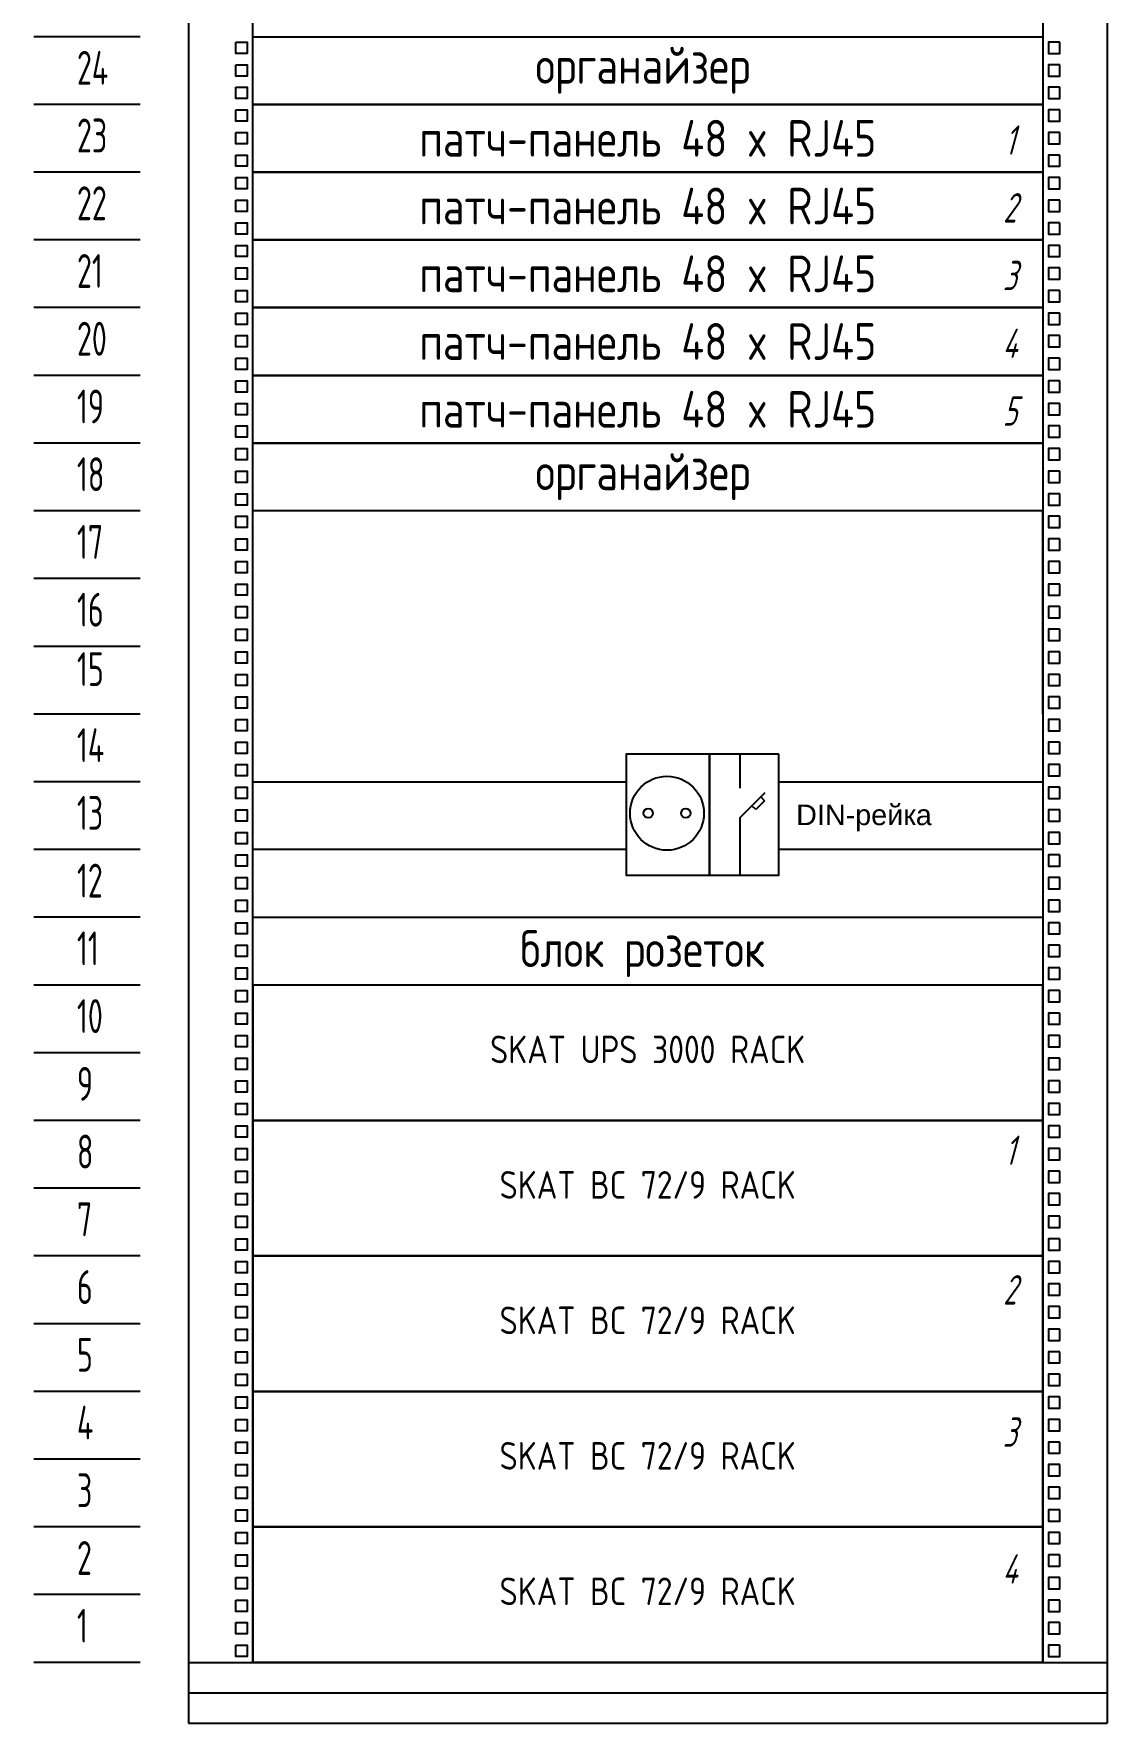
# Model space of a CAD drawing. Header units: millimetres. Extents: x 5341 to 10690, y -2643 to -1904.
# Drawn here: x 9082 to 9155, y -2642.7 to -2527.8 of the extents above; entities that cross this region are included whole.
import ezdxf
from ezdxf.enums import TextEntityAlignment as Align

# ---------------------------------------------------------------- set-up
doc = ezdxf.new("R2010")
doc.units = ezdxf.units.MM
doc.styles.add('ROM25', font='romans.shx', dxfattribs={"width": 0.8, "height": 250})
doc.styles.get("Standard").update_dxf_attribs({"font": 'arial.ttf'})
doc.styles.add('ЦАММИТ', font='cs_gost2304.shx', dxfattribs={"width": 0.8})

msp = doc.modelspace()

# ---------------------------------------------------------------- linework, layer by layer
for p, q in [((9092.47, -2442.927), (9092.47, -2642.739)), ((9154.98, -2442.927), (9154.98, -2642.739)), ((9096.845, -2638.601), (9096.845, -2444.996)), ((9150.605, -2444.996), (9150.605, -2638.601)), ((9092.47, -2491.145), (9092.47, -2642.739)), ((9154.98, -2491.145), (9154.98, -2642.739)), ((9089.2, -2528.009), (9081.954, -2528.009)), ((9089.2, -2528.009), (9081.954, -2528.009)), ((9089.2, -2532.617), (9081.954, -2532.617)), ((9089.2, -2532.617), (9081.954, -2532.617)), ((9089.2, -2537.225), (9081.954, -2537.225)), ((9089.2, -2537.225), (9081.954, -2537.225)), ((9089.2, -2541.833), (9081.954, -2541.833)), ((9089.2, -2541.833), (9081.954, -2541.833)), ((9089.2, -2546.441), (9081.954, -2546.441)), ((9089.2, -2546.441), (9081.954, -2546.441)), ((9089.2, -2551.049), (9081.954, -2551.049)), ((9089.2, -2551.049), (9081.954, -2551.049)), ((9089.2, -2555.657), (9081.954, -2555.657)), ((9089.2, -2555.657), (9081.954, -2555.657)), ((9089.2, -2560.265), (9081.954, -2560.265)), ((9089.2, -2560.265), (9081.954, -2560.265)), ((9150.605, -2574.074), (9150.605, -2560.25)), ((9150.605, -2574.074), (9150.605, -2560.25)), ((9089.2, -2564.873), (9081.954, -2564.873)), ((9089.2, -2564.873), (9081.954, -2564.873)), ((9089.2, -2569.481), (9081.954, -2569.481)), ((9089.2, -2569.481), (9081.954, -2569.481)), ((9089.2, -2574.089), (9081.954, -2574.089)), ((9089.2, -2574.089), (9081.954, -2574.089)), ((9129.978, -2576.807), (9129.978, -2579.125)), ((9089.2, -2578.697), (9081.954, -2578.697)), ((9089.2, -2578.697), (9081.954, -2578.697)), ((9118.307, -2578.697), (9122.262, -2578.697)), ((9132.651, -2578.697), (9143.774, -2578.697)), ((9129.978, -2581.152), (9131.708, -2579.423)), ((9131.673, -2579.987), (9131.069, -2580.591)), ((9131.408, -2579.723), (9131.673, -2579.987)), ((9129.978, -2581.152), (9129.978, -2585.05)), ((9131.069, -2580.591), (9130.804, -2580.326)), ((9089.2, -2583.305), (9081.954, -2583.305)), ((9089.2, -2583.305), (9081.954, -2583.305)), ((9089.2, -2587.913), (9081.954, -2587.913)), ((9089.2, -2587.913), (9081.954, -2587.913)), ((9089.2, -2592.521), (9081.954, -2592.521)), ((9089.2, -2592.521), (9081.954, -2592.521)), ((9089.2, -2597.129), (9081.954, -2597.129)), ((9089.2, -2597.129), (9081.954, -2597.129)), ((9089.2, -2601.737), (9081.954, -2601.737)), ((9089.2, -2601.737), (9081.954, -2601.737)), ((9089.2, -2606.345), (9081.954, -2606.345)), ((9089.2, -2606.345), (9081.954, -2606.345)), ((9089.2, -2610.953), (9081.954, -2610.953)), ((9089.2, -2610.953), (9081.954, -2610.953)), ((9089.2, -2615.561), (9081.954, -2615.561)), ((9089.2, -2615.561), (9081.954, -2615.561)), ((9089.2, -2620.169), (9081.954, -2620.169)), ((9089.2, -2620.169), (9081.954, -2620.169)), ((9089.2, -2624.777), (9081.954, -2624.777)), ((9089.2, -2624.777), (9081.954, -2624.777)), ((9089.2, -2629.385), (9081.954, -2629.385)), ((9089.2, -2629.385), (9081.954, -2629.385)), ((9089.2, -2633.993), (9081.954, -2633.993)), ((9089.2, -2633.993), (9081.954, -2633.993)), ((9089.2, -2638.601), (9081.954, -2638.601)), ((9089.2, -2638.601), (9081.954, -2638.601)), ((9092.47, -2638.601), (9154.98, -2638.601)), ((9092.47, -2638.601), (9154.98, -2638.601)), ((9150.605, -2638.601), (9096.845, -2638.601)), ((9092.47, -2640.67), (9154.98, -2640.67)), ((9092.47, -2640.67), (9154.98, -2640.67)), ((9092.47, -2642.739), (9154.98, -2642.739)), ((9092.47, -2642.739), (9154.98, -2642.739))]:
    msp.add_line(p, q)
for points in [[(9095.693, -2528.378), (9096.461, -2528.378), (9096.461, -2529.146), (9095.693, -2529.146)], [(9095.693, -2528.378), (9096.461, -2528.378), (9096.461, -2529.146), (9095.693, -2529.146)], [(9096.845, -2528.009), (9150.605, -2528.009), (9150.605, -2532.617), (9096.845, -2532.617)], [(9151.757, -2528.378), (9150.989, -2528.378), (9150.989, -2529.146), (9151.757, -2529.146)], [(9151.757, -2528.378), (9150.989, -2528.378), (9150.989, -2529.146), (9151.757, -2529.146)], [(9095.693, -2529.914), (9096.461, -2529.914), (9096.461, -2530.682), (9095.693, -2530.682)], [(9095.693, -2529.914), (9096.461, -2529.914), (9096.461, -2530.682), (9095.693, -2530.682)], [(9151.757, -2529.914), (9150.989, -2529.914), (9150.989, -2530.682), (9151.757, -2530.682)], [(9151.757, -2529.914), (9150.989, -2529.914), (9150.989, -2530.682), (9151.757, -2530.682)], [(9095.693, -2531.45), (9096.461, -2531.45), (9096.461, -2532.218), (9095.693, -2532.218)], [(9095.693, -2531.45), (9096.461, -2531.45), (9096.461, -2532.218), (9095.693, -2532.218)], [(9151.757, -2531.45), (9150.989, -2531.45), (9150.989, -2532.218), (9151.757, -2532.218)], [(9151.757, -2531.45), (9150.989, -2531.45), (9150.989, -2532.218), (9151.757, -2532.218)], [(9095.693, -2532.986), (9096.461, -2532.986), (9096.461, -2533.754), (9095.693, -2533.754)], [(9095.693, -2532.986), (9096.461, -2532.986), (9096.461, -2533.754), (9095.693, -2533.754)], [(9096.845, -2532.617), (9150.605, -2532.617), (9150.605, -2537.225), (9096.845, -2537.225)], [(9151.757, -2532.986), (9150.989, -2532.986), (9150.989, -2533.754), (9151.757, -2533.754)], [(9151.757, -2532.986), (9150.989, -2532.986), (9150.989, -2533.754), (9151.757, -2533.754)], [(9095.693, -2534.522), (9096.461, -2534.522), (9096.461, -2535.29), (9095.693, -2535.29)], [(9095.693, -2534.522), (9096.461, -2534.522), (9096.461, -2535.29), (9095.693, -2535.29)], [(9151.757, -2534.522), (9150.989, -2534.522), (9150.989, -2535.29), (9151.757, -2535.29)], [(9151.757, -2534.522), (9150.989, -2534.522), (9150.989, -2535.29), (9151.757, -2535.29)], [(9095.693, -2536.058), (9096.461, -2536.058), (9096.461, -2536.826), (9095.693, -2536.826)], [(9095.693, -2536.058), (9096.461, -2536.058), (9096.461, -2536.826), (9095.693, -2536.826)], [(9151.757, -2536.058), (9150.989, -2536.058), (9150.989, -2536.826), (9151.757, -2536.826)], [(9151.757, -2536.058), (9150.989, -2536.058), (9150.989, -2536.826), (9151.757, -2536.826)], [(9095.693, -2537.594), (9096.461, -2537.594), (9096.461, -2538.362), (9095.693, -2538.362)], [(9095.693, -2537.594), (9096.461, -2537.594), (9096.461, -2538.362), (9095.693, -2538.362)], [(9096.845, -2537.225), (9150.605, -2537.225), (9150.605, -2541.833), (9096.845, -2541.833)], [(9151.757, -2537.594), (9150.989, -2537.594), (9150.989, -2538.362), (9151.757, -2538.362)], [(9151.757, -2537.594), (9150.989, -2537.594), (9150.989, -2538.362), (9151.757, -2538.362)], [(9095.693, -2539.13), (9096.461, -2539.13), (9096.461, -2539.898), (9095.693, -2539.898)], [(9095.693, -2539.13), (9096.461, -2539.13), (9096.461, -2539.898), (9095.693, -2539.898)], [(9151.757, -2539.13), (9150.989, -2539.13), (9150.989, -2539.898), (9151.757, -2539.898)], [(9151.757, -2539.13), (9150.989, -2539.13), (9150.989, -2539.898), (9151.757, -2539.898)], [(9095.693, -2540.666), (9096.461, -2540.666), (9096.461, -2541.434), (9095.693, -2541.434)], [(9095.693, -2540.666), (9096.461, -2540.666), (9096.461, -2541.434), (9095.693, -2541.434)], [(9151.757, -2540.666), (9150.989, -2540.666), (9150.989, -2541.434), (9151.757, -2541.434)], [(9151.757, -2540.666), (9150.989, -2540.666), (9150.989, -2541.434), (9151.757, -2541.434)], [(9095.693, -2542.202), (9096.461, -2542.202), (9096.461, -2542.97), (9095.693, -2542.97)], [(9095.693, -2542.202), (9096.461, -2542.202), (9096.461, -2542.97), (9095.693, -2542.97)], [(9096.845, -2541.833), (9150.605, -2541.833), (9150.605, -2546.441), (9096.845, -2546.441)], [(9151.757, -2542.202), (9150.989, -2542.202), (9150.989, -2542.97), (9151.757, -2542.97)], [(9151.757, -2542.202), (9150.989, -2542.202), (9150.989, -2542.97), (9151.757, -2542.97)], [(9095.693, -2543.738), (9096.461, -2543.738), (9096.461, -2544.506), (9095.693, -2544.506)], [(9095.693, -2543.738), (9096.461, -2543.738), (9096.461, -2544.506), (9095.693, -2544.506)], [(9151.757, -2543.738), (9150.989, -2543.738), (9150.989, -2544.506), (9151.757, -2544.506)], [(9151.757, -2543.738), (9150.989, -2543.738), (9150.989, -2544.506), (9151.757, -2544.506)], [(9095.693, -2545.274), (9096.461, -2545.274), (9096.461, -2546.042), (9095.693, -2546.042)], [(9095.693, -2545.274), (9096.461, -2545.274), (9096.461, -2546.042), (9095.693, -2546.042)], [(9151.757, -2545.274), (9150.989, -2545.274), (9150.989, -2546.042), (9151.757, -2546.042)], [(9151.757, -2545.274), (9150.989, -2545.274), (9150.989, -2546.042), (9151.757, -2546.042)], [(9095.693, -2546.81), (9096.461, -2546.81), (9096.461, -2547.578), (9095.693, -2547.578)], [(9095.693, -2546.81), (9096.461, -2546.81), (9096.461, -2547.578), (9095.693, -2547.578)], [(9096.845, -2546.441), (9150.605, -2546.441), (9150.605, -2551.049), (9096.845, -2551.049)], [(9151.757, -2546.81), (9150.989, -2546.81), (9150.989, -2547.578), (9151.757, -2547.578)], [(9151.757, -2546.81), (9150.989, -2546.81), (9150.989, -2547.578), (9151.757, -2547.578)], [(9095.693, -2548.346), (9096.461, -2548.346), (9096.461, -2549.114), (9095.693, -2549.114)], [(9095.693, -2548.346), (9096.461, -2548.346), (9096.461, -2549.114), (9095.693, -2549.114)], [(9151.757, -2548.346), (9150.989, -2548.346), (9150.989, -2549.114), (9151.757, -2549.114)], [(9151.757, -2548.346), (9150.989, -2548.346), (9150.989, -2549.114), (9151.757, -2549.114)], [(9095.693, -2549.882), (9096.461, -2549.882), (9096.461, -2550.65), (9095.693, -2550.65)], [(9095.693, -2549.882), (9096.461, -2549.882), (9096.461, -2550.65), (9095.693, -2550.65)], [(9151.757, -2549.882), (9150.989, -2549.882), (9150.989, -2550.65), (9151.757, -2550.65)], [(9151.757, -2549.882), (9150.989, -2549.882), (9150.989, -2550.65), (9151.757, -2550.65)], [(9095.693, -2551.418), (9096.461, -2551.418), (9096.461, -2552.186), (9095.693, -2552.186)], [(9095.693, -2551.418), (9096.461, -2551.418), (9096.461, -2552.186), (9095.693, -2552.186)], [(9096.845, -2551.049), (9150.605, -2551.049), (9150.605, -2555.657), (9096.845, -2555.657)], [(9151.757, -2551.418), (9150.989, -2551.418), (9150.989, -2552.186), (9151.757, -2552.186)], [(9151.757, -2551.418), (9150.989, -2551.418), (9150.989, -2552.186), (9151.757, -2552.186)], [(9095.693, -2552.954), (9096.461, -2552.954), (9096.461, -2553.722), (9095.693, -2553.722)], [(9095.693, -2552.954), (9096.461, -2552.954), (9096.461, -2553.722), (9095.693, -2553.722)], [(9151.757, -2552.954), (9150.989, -2552.954), (9150.989, -2553.722), (9151.757, -2553.722)], [(9151.757, -2552.954), (9150.989, -2552.954), (9150.989, -2553.722), (9151.757, -2553.722)], [(9095.693, -2554.49), (9096.461, -2554.49), (9096.461, -2555.258), (9095.693, -2555.258)], [(9095.693, -2554.49), (9096.461, -2554.49), (9096.461, -2555.258), (9095.693, -2555.258)], [(9151.757, -2554.49), (9150.989, -2554.49), (9150.989, -2555.258), (9151.757, -2555.258)], [(9151.757, -2554.49), (9150.989, -2554.49), (9150.989, -2555.258), (9151.757, -2555.258)], [(9095.693, -2556.026), (9096.461, -2556.026), (9096.461, -2556.794), (9095.693, -2556.794)], [(9095.693, -2556.026), (9096.461, -2556.026), (9096.461, -2556.794), (9095.693, -2556.794)], [(9096.845, -2555.657), (9150.605, -2555.657), (9150.605, -2560.265), (9096.845, -2560.265)], [(9151.757, -2556.026), (9150.989, -2556.026), (9150.989, -2556.794), (9151.757, -2556.794)], [(9151.757, -2556.026), (9150.989, -2556.026), (9150.989, -2556.794), (9151.757, -2556.794)], [(9095.693, -2557.562), (9096.461, -2557.562), (9096.461, -2558.33), (9095.693, -2558.33)], [(9095.693, -2557.562), (9096.461, -2557.562), (9096.461, -2558.33), (9095.693, -2558.33)], [(9151.757, -2557.562), (9150.989, -2557.562), (9150.989, -2558.33), (9151.757, -2558.33)], [(9151.757, -2557.562), (9150.989, -2557.562), (9150.989, -2558.33), (9151.757, -2558.33)], [(9095.693, -2559.098), (9096.461, -2559.098), (9096.461, -2559.866), (9095.693, -2559.866)], [(9095.693, -2559.098), (9096.461, -2559.098), (9096.461, -2559.866), (9095.693, -2559.866)], [(9151.757, -2559.098), (9150.989, -2559.098), (9150.989, -2559.866), (9151.757, -2559.866)], [(9151.757, -2559.098), (9150.989, -2559.098), (9150.989, -2559.866), (9151.757, -2559.866)], [(9095.693, -2560.634), (9096.461, -2560.634), (9096.461, -2561.402), (9095.693, -2561.402)], [(9095.693, -2560.634), (9096.461, -2560.634), (9096.461, -2561.402), (9095.693, -2561.402)], [(9151.757, -2560.634), (9150.989, -2560.634), (9150.989, -2561.402), (9151.757, -2561.402)], [(9151.757, -2560.634), (9150.989, -2560.634), (9150.989, -2561.402), (9151.757, -2561.402)], [(9095.693, -2562.17), (9096.461, -2562.17), (9096.461, -2562.938), (9095.693, -2562.938)], [(9095.693, -2562.17), (9096.461, -2562.17), (9096.461, -2562.938), (9095.693, -2562.938)], [(9151.757, -2562.17), (9150.989, -2562.17), (9150.989, -2562.938), (9151.757, -2562.938)], [(9151.757, -2562.17), (9150.989, -2562.17), (9150.989, -2562.938), (9151.757, -2562.938)], [(9095.693, -2563.706), (9096.461, -2563.706), (9096.461, -2564.474), (9095.693, -2564.474)], [(9095.693, -2563.706), (9096.461, -2563.706), (9096.461, -2564.474), (9095.693, -2564.474)], [(9151.757, -2563.706), (9150.989, -2563.706), (9150.989, -2564.474), (9151.757, -2564.474)], [(9151.757, -2563.706), (9150.989, -2563.706), (9150.989, -2564.474), (9151.757, -2564.474)], [(9095.693, -2565.242), (9096.461, -2565.242), (9096.461, -2566.01), (9095.693, -2566.01)], [(9095.693, -2565.242), (9096.461, -2565.242), (9096.461, -2566.01), (9095.693, -2566.01)], [(9151.757, -2565.242), (9150.989, -2565.242), (9150.989, -2566.01), (9151.757, -2566.01)], [(9151.757, -2565.242), (9150.989, -2565.242), (9150.989, -2566.01), (9151.757, -2566.01)], [(9095.693, -2566.778), (9096.461, -2566.778), (9096.461, -2567.546), (9095.693, -2567.546)], [(9095.693, -2566.778), (9096.461, -2566.778), (9096.461, -2567.546), (9095.693, -2567.546)], [(9151.757, -2566.778), (9150.989, -2566.778), (9150.989, -2567.546), (9151.757, -2567.546)], [(9151.757, -2566.778), (9150.989, -2566.778), (9150.989, -2567.546), (9151.757, -2567.546)], [(9095.693, -2568.314), (9096.461, -2568.314), (9096.461, -2569.082), (9095.693, -2569.082)], [(9095.693, -2568.314), (9096.461, -2568.314), (9096.461, -2569.082), (9095.693, -2569.082)], [(9151.757, -2568.314), (9150.989, -2568.314), (9150.989, -2569.082), (9151.757, -2569.082)], [(9151.757, -2568.314), (9150.989, -2568.314), (9150.989, -2569.082), (9151.757, -2569.082)], [(9095.693, -2569.85), (9096.461, -2569.85), (9096.461, -2570.618), (9095.693, -2570.618)], [(9095.693, -2569.85), (9096.461, -2569.85), (9096.461, -2570.618), (9095.693, -2570.618)], [(9151.757, -2569.85), (9150.989, -2569.85), (9150.989, -2570.618), (9151.757, -2570.618)], [(9151.757, -2569.85), (9150.989, -2569.85), (9150.989, -2570.618), (9151.757, -2570.618)], [(9095.693, -2571.386), (9096.461, -2571.386), (9096.461, -2572.154), (9095.693, -2572.154)], [(9095.693, -2571.386), (9096.461, -2571.386), (9096.461, -2572.154), (9095.693, -2572.154)], [(9151.757, -2571.386), (9150.989, -2571.386), (9150.989, -2572.154), (9151.757, -2572.154)], [(9151.757, -2571.386), (9150.989, -2571.386), (9150.989, -2572.154), (9151.757, -2572.154)], [(9095.693, -2572.922), (9096.461, -2572.922), (9096.461, -2573.69), (9095.693, -2573.69)], [(9095.693, -2572.922), (9096.461, -2572.922), (9096.461, -2573.69), (9095.693, -2573.69)], [(9151.757, -2572.922), (9150.989, -2572.922), (9150.989, -2573.69), (9151.757, -2573.69)], [(9151.757, -2572.922), (9150.989, -2572.922), (9150.989, -2573.69), (9151.757, -2573.69)], [(9095.693, -2574.458), (9096.461, -2574.458), (9096.461, -2575.226), (9095.693, -2575.226)], [(9095.693, -2574.458), (9096.461, -2574.458), (9096.461, -2575.226), (9095.693, -2575.226)], [(9151.757, -2574.458), (9150.989, -2574.458), (9150.989, -2575.226), (9151.757, -2575.226)], [(9151.757, -2574.458), (9150.989, -2574.458), (9150.989, -2575.226), (9151.757, -2575.226)], [(9095.693, -2575.994), (9096.461, -2575.994), (9096.461, -2576.762), (9095.693, -2576.762)], [(9095.693, -2575.994), (9096.461, -2575.994), (9096.461, -2576.762), (9095.693, -2576.762)], [(9151.757, -2575.994), (9150.989, -2575.994), (9150.989, -2576.762), (9151.757, -2576.762)], [(9151.757, -2575.994), (9150.989, -2575.994), (9150.989, -2576.762), (9151.757, -2576.762)], [(9095.693, -2577.53), (9096.461, -2577.53), (9096.461, -2578.298), (9095.693, -2578.298)], [(9095.693, -2577.53), (9096.461, -2577.53), (9096.461, -2578.298), (9095.693, -2578.298)], [(9127.93, -2576.807), (9122.262, -2576.807), (9122.262, -2585.05), (9127.93, -2585.05)], [(9132.651, -2576.807), (9127.93, -2576.807), (9127.93, -2585.05), (9132.651, -2585.05)], [(9151.757, -2577.53), (9150.989, -2577.53), (9150.989, -2578.298), (9151.757, -2578.298)], [(9151.757, -2577.53), (9150.989, -2577.53), (9150.989, -2578.298), (9151.757, -2578.298)], [(9095.693, -2579.066), (9096.461, -2579.066), (9096.461, -2579.834), (9095.693, -2579.834)], [(9095.693, -2579.066), (9096.461, -2579.066), (9096.461, -2579.834), (9095.693, -2579.834)], [(9151.757, -2579.066), (9150.989, -2579.066), (9150.989, -2579.834), (9151.757, -2579.834)], [(9151.757, -2579.066), (9150.989, -2579.066), (9150.989, -2579.834), (9151.757, -2579.834)], [(9095.693, -2580.602), (9096.461, -2580.602), (9096.461, -2581.37), (9095.693, -2581.37)], [(9095.693, -2580.602), (9096.461, -2580.602), (9096.461, -2581.37), (9095.693, -2581.37)], [(9151.757, -2580.602), (9150.989, -2580.602), (9150.989, -2581.37), (9151.757, -2581.37)], [(9151.757, -2580.602), (9150.989, -2580.602), (9150.989, -2581.37), (9151.757, -2581.37)], [(9095.693, -2582.138), (9096.461, -2582.138), (9096.461, -2582.906), (9095.693, -2582.906)], [(9095.693, -2582.138), (9096.461, -2582.138), (9096.461, -2582.906), (9095.693, -2582.906)], [(9151.757, -2582.138), (9150.989, -2582.138), (9150.989, -2582.906), (9151.757, -2582.906)], [(9151.757, -2582.138), (9150.989, -2582.138), (9150.989, -2582.906), (9151.757, -2582.906)], [(9095.693, -2583.674), (9096.461, -2583.674), (9096.461, -2584.442), (9095.693, -2584.442)], [(9095.693, -2583.674), (9096.461, -2583.674), (9096.461, -2584.442), (9095.693, -2584.442)], [(9151.757, -2583.674), (9150.989, -2583.674), (9150.989, -2584.442), (9151.757, -2584.442)], [(9151.757, -2583.674), (9150.989, -2583.674), (9150.989, -2584.442), (9151.757, -2584.442)], [(9095.693, -2585.21), (9096.461, -2585.21), (9096.461, -2585.978), (9095.693, -2585.978)], [(9095.693, -2585.21), (9096.461, -2585.21), (9096.461, -2585.978), (9095.693, -2585.978)], [(9151.757, -2585.21), (9150.989, -2585.21), (9150.989, -2585.978), (9151.757, -2585.978)], [(9151.757, -2585.21), (9150.989, -2585.21), (9150.989, -2585.978), (9151.757, -2585.978)], [(9095.693, -2586.746), (9096.461, -2586.746), (9096.461, -2587.514), (9095.693, -2587.514)], [(9095.693, -2586.746), (9096.461, -2586.746), (9096.461, -2587.514), (9095.693, -2587.514)], [(9151.757, -2586.746), (9150.989, -2586.746), (9150.989, -2587.514), (9151.757, -2587.514)], [(9151.757, -2586.746), (9150.989, -2586.746), (9150.989, -2587.514), (9151.757, -2587.514)], [(9096.845, -2587.913), (9150.605, -2587.913), (9150.605, -2592.521), (9096.845, -2592.521)], [(9095.693, -2588.282), (9096.461, -2588.282), (9096.461, -2589.05), (9095.693, -2589.05)], [(9095.693, -2588.282), (9096.461, -2588.282), (9096.461, -2589.05), (9095.693, -2589.05)], [(9151.757, -2588.282), (9150.989, -2588.282), (9150.989, -2589.05), (9151.757, -2589.05)], [(9151.757, -2588.282), (9150.989, -2588.282), (9150.989, -2589.05), (9151.757, -2589.05)], [(9095.693, -2589.818), (9096.461, -2589.818), (9096.461, -2590.586), (9095.693, -2590.586)], [(9095.693, -2589.818), (9096.461, -2589.818), (9096.461, -2590.586), (9095.693, -2590.586)], [(9151.757, -2589.818), (9150.989, -2589.818), (9150.989, -2590.586), (9151.757, -2590.586)], [(9151.757, -2589.818), (9150.989, -2589.818), (9150.989, -2590.586), (9151.757, -2590.586)], [(9095.693, -2591.354), (9096.461, -2591.354), (9096.461, -2592.122), (9095.693, -2592.122)], [(9095.693, -2591.354), (9096.461, -2591.354), (9096.461, -2592.122), (9095.693, -2592.122)], [(9151.757, -2591.354), (9150.989, -2591.354), (9150.989, -2592.122), (9151.757, -2592.122)], [(9151.757, -2591.354), (9150.989, -2591.354), (9150.989, -2592.122), (9151.757, -2592.122)], [(9096.845, -2601.737), (9150.605, -2601.737), (9150.605, -2592.521), (9096.845, -2592.521)], [(9095.693, -2592.89), (9096.461, -2592.89), (9096.461, -2593.658), (9095.693, -2593.658)], [(9095.693, -2592.89), (9096.461, -2592.89), (9096.461, -2593.658), (9095.693, -2593.658)], [(9151.757, -2592.89), (9150.989, -2592.89), (9150.989, -2593.658), (9151.757, -2593.658)], [(9151.757, -2592.89), (9150.989, -2592.89), (9150.989, -2593.658), (9151.757, -2593.658)], [(9095.693, -2594.426), (9096.461, -2594.426), (9096.461, -2595.194), (9095.693, -2595.194)], [(9095.693, -2594.426), (9096.461, -2594.426), (9096.461, -2595.194), (9095.693, -2595.194)], [(9151.757, -2594.426), (9150.989, -2594.426), (9150.989, -2595.194), (9151.757, -2595.194)], [(9151.757, -2594.426), (9150.989, -2594.426), (9150.989, -2595.194), (9151.757, -2595.194)], [(9095.693, -2595.962), (9096.461, -2595.962), (9096.461, -2596.73), (9095.693, -2596.73)], [(9095.693, -2595.962), (9096.461, -2595.962), (9096.461, -2596.73), (9095.693, -2596.73)], [(9151.757, -2595.962), (9150.989, -2595.962), (9150.989, -2596.73), (9151.757, -2596.73)], [(9151.757, -2595.962), (9150.989, -2595.962), (9150.989, -2596.73), (9151.757, -2596.73)], [(9095.693, -2597.498), (9096.461, -2597.498), (9096.461, -2598.266), (9095.693, -2598.266)], [(9095.693, -2597.498), (9096.461, -2597.498), (9096.461, -2598.266), (9095.693, -2598.266)], [(9151.757, -2597.498), (9150.989, -2597.498), (9150.989, -2598.266), (9151.757, -2598.266)], [(9151.757, -2597.498), (9150.989, -2597.498), (9150.989, -2598.266), (9151.757, -2598.266)], [(9095.693, -2599.034), (9096.461, -2599.034), (9096.461, -2599.802), (9095.693, -2599.802)], [(9095.693, -2599.034), (9096.461, -2599.034), (9096.461, -2599.802), (9095.693, -2599.802)], [(9151.757, -2599.034), (9150.989, -2599.034), (9150.989, -2599.802), (9151.757, -2599.802)], [(9151.757, -2599.034), (9150.989, -2599.034), (9150.989, -2599.802), (9151.757, -2599.802)], [(9095.693, -2600.57), (9096.461, -2600.57), (9096.461, -2601.338), (9095.693, -2601.338)], [(9095.693, -2600.57), (9096.461, -2600.57), (9096.461, -2601.338), (9095.693, -2601.338)], [(9151.757, -2600.57), (9150.989, -2600.57), (9150.989, -2601.338), (9151.757, -2601.338)], [(9151.757, -2600.57), (9150.989, -2600.57), (9150.989, -2601.338), (9151.757, -2601.338)], [(9096.845, -2610.953), (9150.605, -2610.953), (9150.605, -2601.737), (9096.845, -2601.737)], [(9095.693, -2602.106), (9096.461, -2602.106), (9096.461, -2602.874), (9095.693, -2602.874)], [(9095.693, -2602.106), (9096.461, -2602.106), (9096.461, -2602.874), (9095.693, -2602.874)], [(9151.757, -2602.106), (9150.989, -2602.106), (9150.989, -2602.874), (9151.757, -2602.874)], [(9151.757, -2602.106), (9150.989, -2602.106), (9150.989, -2602.874), (9151.757, -2602.874)], [(9095.693, -2603.642), (9096.461, -2603.642), (9096.461, -2604.41), (9095.693, -2604.41)], [(9095.693, -2603.642), (9096.461, -2603.642), (9096.461, -2604.41), (9095.693, -2604.41)], [(9151.757, -2603.642), (9150.989, -2603.642), (9150.989, -2604.41), (9151.757, -2604.41)], [(9151.757, -2603.642), (9150.989, -2603.642), (9150.989, -2604.41), (9151.757, -2604.41)], [(9095.693, -2605.178), (9096.461, -2605.178), (9096.461, -2605.946), (9095.693, -2605.946)], [(9095.693, -2605.178), (9096.461, -2605.178), (9096.461, -2605.946), (9095.693, -2605.946)], [(9151.757, -2605.178), (9150.989, -2605.178), (9150.989, -2605.946), (9151.757, -2605.946)], [(9151.757, -2605.178), (9150.989, -2605.178), (9150.989, -2605.946), (9151.757, -2605.946)], [(9095.693, -2606.714), (9096.461, -2606.714), (9096.461, -2607.482), (9095.693, -2607.482)], [(9095.693, -2606.714), (9096.461, -2606.714), (9096.461, -2607.482), (9095.693, -2607.482)], [(9151.757, -2606.714), (9150.989, -2606.714), (9150.989, -2607.482), (9151.757, -2607.482)], [(9151.757, -2606.714), (9150.989, -2606.714), (9150.989, -2607.482), (9151.757, -2607.482)], [(9095.693, -2608.25), (9096.461, -2608.25), (9096.461, -2609.018), (9095.693, -2609.018)], [(9095.693, -2608.25), (9096.461, -2608.25), (9096.461, -2609.018), (9095.693, -2609.018)], [(9151.757, -2608.25), (9150.989, -2608.25), (9150.989, -2609.018), (9151.757, -2609.018)], [(9151.757, -2608.25), (9150.989, -2608.25), (9150.989, -2609.018), (9151.757, -2609.018)], [(9095.693, -2609.786), (9096.461, -2609.786), (9096.461, -2610.554), (9095.693, -2610.554)], [(9095.693, -2609.786), (9096.461, -2609.786), (9096.461, -2610.554), (9095.693, -2610.554)], [(9151.757, -2609.786), (9150.989, -2609.786), (9150.989, -2610.554), (9151.757, -2610.554)], [(9151.757, -2609.786), (9150.989, -2609.786), (9150.989, -2610.554), (9151.757, -2610.554)], [(9096.845, -2620.169), (9150.605, -2620.169), (9150.605, -2610.953), (9096.845, -2610.953)], [(9095.693, -2611.322), (9096.461, -2611.322), (9096.461, -2612.09), (9095.693, -2612.09)], [(9095.693, -2611.322), (9096.461, -2611.322), (9096.461, -2612.09), (9095.693, -2612.09)], [(9151.757, -2611.322), (9150.989, -2611.322), (9150.989, -2612.09), (9151.757, -2612.09)], [(9151.757, -2611.322), (9150.989, -2611.322), (9150.989, -2612.09), (9151.757, -2612.09)], [(9095.693, -2612.858), (9096.461, -2612.858), (9096.461, -2613.626), (9095.693, -2613.626)], [(9095.693, -2612.858), (9096.461, -2612.858), (9096.461, -2613.626), (9095.693, -2613.626)], [(9151.757, -2612.858), (9150.989, -2612.858), (9150.989, -2613.626), (9151.757, -2613.626)], [(9151.757, -2612.858), (9150.989, -2612.858), (9150.989, -2613.626), (9151.757, -2613.626)], [(9095.693, -2614.394), (9096.461, -2614.394), (9096.461, -2615.162), (9095.693, -2615.162)], [(9095.693, -2614.394), (9096.461, -2614.394), (9096.461, -2615.162), (9095.693, -2615.162)], [(9151.757, -2614.394), (9150.989, -2614.394), (9150.989, -2615.162), (9151.757, -2615.162)], [(9151.757, -2614.394), (9150.989, -2614.394), (9150.989, -2615.162), (9151.757, -2615.162)], [(9095.693, -2615.93), (9096.461, -2615.93), (9096.461, -2616.698), (9095.693, -2616.698)], [(9095.693, -2615.93), (9096.461, -2615.93), (9096.461, -2616.698), (9095.693, -2616.698)], [(9151.757, -2615.93), (9150.989, -2615.93), (9150.989, -2616.698), (9151.757, -2616.698)], [(9151.757, -2615.93), (9150.989, -2615.93), (9150.989, -2616.698), (9151.757, -2616.698)], [(9095.693, -2617.466), (9096.461, -2617.466), (9096.461, -2618.234), (9095.693, -2618.234)], [(9095.693, -2617.466), (9096.461, -2617.466), (9096.461, -2618.234), (9095.693, -2618.234)], [(9151.757, -2617.466), (9150.989, -2617.466), (9150.989, -2618.234), (9151.757, -2618.234)], [(9151.757, -2617.466), (9150.989, -2617.466), (9150.989, -2618.234), (9151.757, -2618.234)], [(9095.693, -2619.002), (9096.461, -2619.002), (9096.461, -2619.77), (9095.693, -2619.77)], [(9095.693, -2619.002), (9096.461, -2619.002), (9096.461, -2619.77), (9095.693, -2619.77)], [(9151.757, -2619.002), (9150.989, -2619.002), (9150.989, -2619.77), (9151.757, -2619.77)], [(9151.757, -2619.002), (9150.989, -2619.002), (9150.989, -2619.77), (9151.757, -2619.77)], [(9096.845, -2629.385), (9150.605, -2629.385), (9150.605, -2620.169), (9096.845, -2620.169)], [(9095.693, -2620.538), (9096.461, -2620.538), (9096.461, -2621.306), (9095.693, -2621.306)], [(9095.693, -2620.538), (9096.461, -2620.538), (9096.461, -2621.306), (9095.693, -2621.306)], [(9151.757, -2620.538), (9150.989, -2620.538), (9150.989, -2621.306), (9151.757, -2621.306)], [(9151.757, -2620.538), (9150.989, -2620.538), (9150.989, -2621.306), (9151.757, -2621.306)], [(9095.693, -2622.074), (9096.461, -2622.074), (9096.461, -2622.842), (9095.693, -2622.842)], [(9095.693, -2622.074), (9096.461, -2622.074), (9096.461, -2622.842), (9095.693, -2622.842)], [(9151.757, -2622.074), (9150.989, -2622.074), (9150.989, -2622.842), (9151.757, -2622.842)], [(9151.757, -2622.074), (9150.989, -2622.074), (9150.989, -2622.842), (9151.757, -2622.842)], [(9095.693, -2623.61), (9096.461, -2623.61), (9096.461, -2624.378), (9095.693, -2624.378)], [(9095.693, -2623.61), (9096.461, -2623.61), (9096.461, -2624.378), (9095.693, -2624.378)], [(9151.757, -2623.61), (9150.989, -2623.61), (9150.989, -2624.378), (9151.757, -2624.378)], [(9151.757, -2623.61), (9150.989, -2623.61), (9150.989, -2624.378), (9151.757, -2624.378)], [(9095.693, -2625.146), (9096.461, -2625.146), (9096.461, -2625.914), (9095.693, -2625.914)], [(9095.693, -2625.146), (9096.461, -2625.146), (9096.461, -2625.914), (9095.693, -2625.914)], [(9151.757, -2625.146), (9150.989, -2625.146), (9150.989, -2625.914), (9151.757, -2625.914)], [(9151.757, -2625.146), (9150.989, -2625.146), (9150.989, -2625.914), (9151.757, -2625.914)], [(9095.693, -2626.682), (9096.461, -2626.682), (9096.461, -2627.45), (9095.693, -2627.45)], [(9095.693, -2626.682), (9096.461, -2626.682), (9096.461, -2627.45), (9095.693, -2627.45)], [(9151.757, -2626.682), (9150.989, -2626.682), (9150.989, -2627.45), (9151.757, -2627.45)], [(9151.757, -2626.682), (9150.989, -2626.682), (9150.989, -2627.45), (9151.757, -2627.45)], [(9095.693, -2628.218), (9096.461, -2628.218), (9096.461, -2628.986), (9095.693, -2628.986)], [(9095.693, -2628.218), (9096.461, -2628.218), (9096.461, -2628.986), (9095.693, -2628.986)], [(9151.757, -2628.218), (9150.989, -2628.218), (9150.989, -2628.986), (9151.757, -2628.986)], [(9151.757, -2628.218), (9150.989, -2628.218), (9150.989, -2628.986), (9151.757, -2628.986)], [(9096.845, -2638.601), (9150.605, -2638.601), (9150.605, -2629.385), (9096.845, -2629.385)], [(9095.693, -2629.754), (9096.461, -2629.754), (9096.461, -2630.522), (9095.693, -2630.522)], [(9095.693, -2629.754), (9096.461, -2629.754), (9096.461, -2630.522), (9095.693, -2630.522)], [(9151.757, -2629.754), (9150.989, -2629.754), (9150.989, -2630.522), (9151.757, -2630.522)], [(9151.757, -2629.754), (9150.989, -2629.754), (9150.989, -2630.522), (9151.757, -2630.522)], [(9095.693, -2631.29), (9096.461, -2631.29), (9096.461, -2632.058), (9095.693, -2632.058)], [(9095.693, -2631.29), (9096.461, -2631.29), (9096.461, -2632.058), (9095.693, -2632.058)], [(9151.757, -2631.29), (9150.989, -2631.29), (9150.989, -2632.058), (9151.757, -2632.058)], [(9151.757, -2631.29), (9150.989, -2631.29), (9150.989, -2632.058), (9151.757, -2632.058)], [(9095.693, -2632.826), (9096.461, -2632.826), (9096.461, -2633.594), (9095.693, -2633.594)], [(9095.693, -2632.826), (9096.461, -2632.826), (9096.461, -2633.594), (9095.693, -2633.594)], [(9151.757, -2632.826), (9150.989, -2632.826), (9150.989, -2633.594), (9151.757, -2633.594)], [(9151.757, -2632.826), (9150.989, -2632.826), (9150.989, -2633.594), (9151.757, -2633.594)], [(9095.693, -2634.362), (9096.461, -2634.362), (9096.461, -2635.13), (9095.693, -2635.13)], [(9095.693, -2634.362), (9096.461, -2634.362), (9096.461, -2635.13), (9095.693, -2635.13)], [(9151.757, -2634.362), (9150.989, -2634.362), (9150.989, -2635.13), (9151.757, -2635.13)], [(9151.757, -2634.362), (9150.989, -2634.362), (9150.989, -2635.13), (9151.757, -2635.13)], [(9095.693, -2635.898), (9096.461, -2635.898), (9096.461, -2636.666), (9095.693, -2636.666)], [(9095.693, -2635.898), (9096.461, -2635.898), (9096.461, -2636.666), (9095.693, -2636.666)], [(9151.757, -2635.898), (9150.989, -2635.898), (9150.989, -2636.666), (9151.757, -2636.666)], [(9151.757, -2635.898), (9150.989, -2635.898), (9150.989, -2636.666), (9151.757, -2636.666)], [(9095.693, -2637.434), (9096.461, -2637.434), (9096.461, -2638.202), (9095.693, -2638.202)], [(9095.693, -2637.434), (9096.461, -2637.434), (9096.461, -2638.202), (9095.693, -2638.202)], [(9151.757, -2637.434), (9150.989, -2637.434), (9150.989, -2638.202), (9151.757, -2638.202)], [(9151.757, -2637.434), (9150.989, -2637.434), (9150.989, -2638.202), (9151.757, -2638.202)]]:
    msp.add_lwpolyline(points, close=True)
for points in [[(9122.262, -2583.305), (9096.845, -2583.305), (9096.845, -2578.697), (9122.262, -2578.697)], [(9132.651, -2578.697), (9150.605, -2578.697), (9150.605, -2583.305), (9132.651, -2583.305)]]:
    msp.add_lwpolyline(points)
for centre, radius in [((9125.031, -2580.837), 2.514), ((9123.751, -2580.837), 0.32), ((9126.311, -2580.837), 0.32)]:
    msp.add_circle(centre, radius)

# ---------------------------------------------------------------- texts
at = {"style": 'ЦАММИТ', "width": 0.8}
for s, p in [('24', (9084.891, -2531.276)), ('24', (9084.891, -2531.276)), ('23', (9084.891, -2535.884)), ('23', (9084.891, -2535.884)), ('22', (9084.891, -2540.492)), ('22', (9084.891, -2540.492)), ('21', (9084.891, -2545.1)), ('21', (9084.891, -2545.1)), ('20', (9084.891, -2549.708)), ('20', (9084.891, -2549.708)), ('19', (9084.891, -2554.316)), ('19', (9084.891, -2554.316)), ('18', (9084.891, -2558.924)), ('18', (9084.891, -2558.924)), ('17', (9084.891, -2563.532)), ('17', (9084.891, -2563.532)), ('16', (9084.891, -2568.14)), ('16', (9084.891, -2568.14)), ('15', (9084.891, -2572.182)), ('15', (9084.891, -2572.182)), ('14', (9084.891, -2577.356)), ('14', (9084.891, -2577.356)), ('13', (9084.891, -2581.964)), ('13', (9084.891, -2581.964)), ('12', (9084.891, -2586.572)), ('12', (9084.891, -2586.572)), ('11', (9084.891, -2591.18)), ('11', (9084.891, -2591.18)), ('10', (9084.891, -2595.788)), ('10', (9084.891, -2595.788)), ('9', (9084.891, -2600.396)), ('9', (9084.891, -2600.396)), ('8', (9084.891, -2605.004)), ('8', (9084.891, -2605.004)), ('7', (9084.891, -2609.612)), ('7', (9084.891, -2609.612)), ('6', (9084.891, -2614.22)), ('6', (9084.891, -2614.22)), ('5', (9084.891, -2618.828)), ('5', (9084.891, -2618.828)), ('4', (9084.891, -2623.436)), ('4', (9084.891, -2623.436)), ('3', (9084.891, -2628.044)), ('3', (9084.891, -2628.044)), ('2', (9084.891, -2632.652)), ('2', (9084.891, -2632.652)), ('1', (9084.891, -2637.26)), ('1', (9084.891, -2637.26))]:
    msp.add_text(s, height=2.304, dxfattribs=at).set_placement(p)
at = {"color": 0, "style": 'ROM25', "oblique": 15, "width": 0.644723}
for s, p in [('1', (9148.353, -2536.04)), ('2', (9148.353, -2540.648)), ('3', (9148.353, -2545.256)), ('4', (9148.353, -2549.864)), ('5', (9148.353, -2554.472)), ('1', (9148.353, -2604.761)), ('2', (9148.353, -2614.255)), ('3', (9148.353, -2623.934)), ('4', (9148.353, -2633.244))]:
    msp.add_text(s, height=2, dxfattribs=at).set_placement(p, align=Align.CENTER)
at = {"linetype": 'Continuous', "char_height": 2.5, "attachment_point": 5, "style": 'ROM25'}
for s, insert, width in [('органайзер', (9123.396, -2530.299), 53.10108), ('\\pt37.5;патч-панель 48 x RJ45', (9123.725, -2534.921), 53.76), ('\\pt37.5;патч-панель 48 x RJ45', (9123.725, -2539.529), 53.76), ('\\pt37.5;патч-панель 48 x RJ45', (9123.725, -2544.137), 53.76), ('\\pt37.5;патч-панель 48 x RJ45', (9123.725, -2548.745), 53.76), ('\\pt37.5;патч-панель 48 x RJ45', (9123.725, -2553.353), 53.76), ('органайзер', (9123.396, -2557.947), 53.10108), ('блок розеток', (9123.376, -2590.385), 53.10108)]:
    msp.add_mtext(s, dxfattribs=dict(at, insert=insert, width=width))
at = {"linetype": 'Continuous', "lineweight": -2, "insert": (9108.08, -2580.245), "char_height": 1.4, "width": 60.47105, "attachment_point": 1}
msp.add_mtext('\\pi25.737;DIN-рейка', dxfattribs=at)
at = {"color": 1, "linetype": 'Continuous', "char_height": 2.5, "width": 53.74042, "attachment_point": 5, "style": 'ROM25'}
for s, insert in [('{\\H0.75x;\\C256;SKAT UPS 3000 RACK}', (9123.715, -2596.904)), ('{\\H0.75x;\\C256;SKAT BC 72/9 RACK}', (9123.715, -2606.12)), ('{\\H0.75x;\\C256;SKAT BC 72/9 RACK}', (9123.715, -2615.336)), ('{\\H0.75x;\\C256;SKAT BC 72/9 RACK}', (9123.715, -2624.552)), ('{\\H0.75x;\\C256;SKAT BC 72/9 RACK}', (9123.715, -2633.768))]:
    msp.add_mtext(s, dxfattribs=dict(at, insert=insert))

doc.saveas('drawing.dxf')
